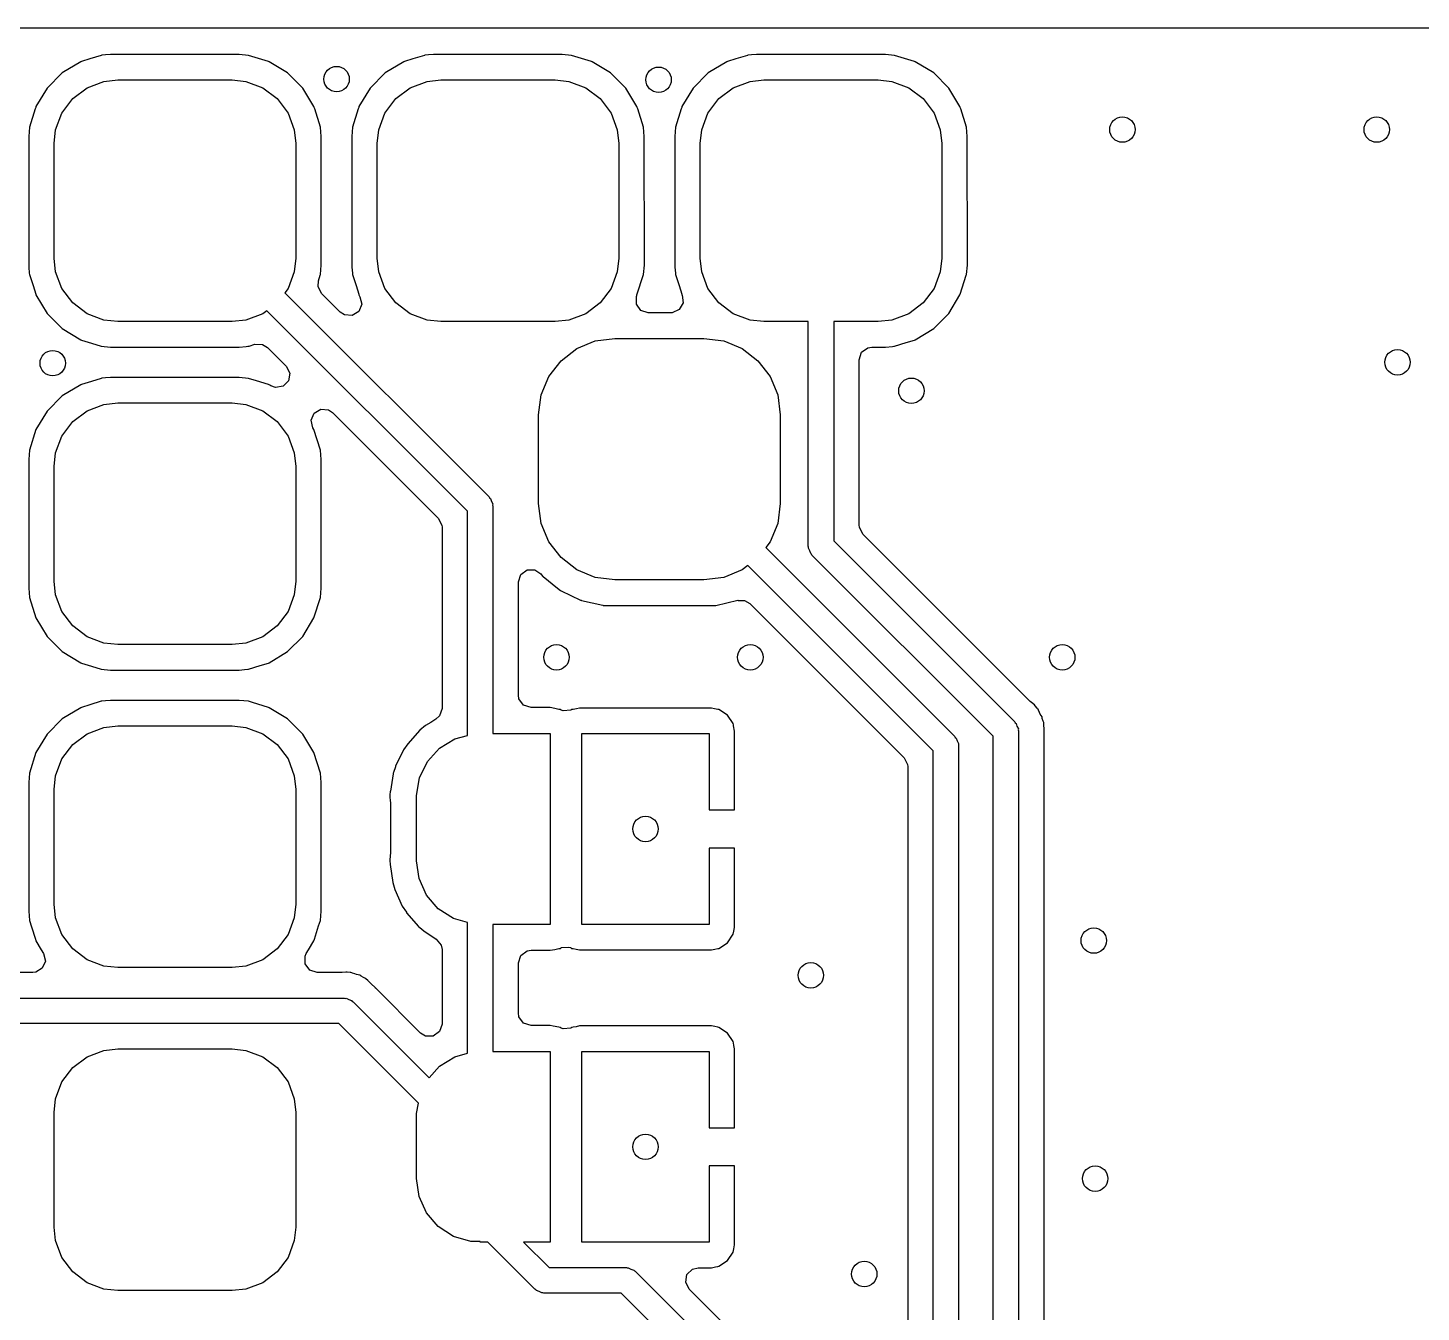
# Model space of a CAD drawing. Extents: x 100.2 to 143.8, y -109.8 to -50.2.
# Drawn here: x 122.39 to 133.35, y -60.3 to -50.2 of the extents above; entities that cross this region are included whole.
import ezdxf

# ---------------------------------------------------------------- set-up
doc = ezdxf.new("R2010")
doc.units = 0
doc.layers.add('BLACK', color=7, linetype='CONTINUOUS')

msp = doc.modelspace()

# ---------------------------------------------------------------- linework, layer by layer
at = {"layer": 'BLACK', "linetype": 'CONTINUOUS'}
for p, q in [((103.033, -50.2), (140.966, -50.2)), ((122.809, -50.4668), (122.664, -50.5546)), ((122.815, -50.4651), (122.809, -50.4668)), ((122.88, -50.4448), (122.815, -50.4651)), ((122.815, -50.4651), (122.815, -50.4651)), ((122.971, -50.4162), (122.88, -50.4448)), ((122.976, -50.4157), (122.971, -50.4162)), ((123.004, -50.4131), (122.976, -50.4157)), ((122.976, -50.4157), (122.976, -50.4157)), ((123.044, -50.4095), (123.004, -50.4131)), ((123.55, -50.4095), (123.044, -50.4095)), ((124.056, -50.4095), (123.55, -50.4095)), ((124.129, -50.4162), (124.056, -50.4095)), ((124.207, -50.4405), (124.129, -50.4162)), ((124.285, -50.4651), (124.207, -50.4405)), ((124.291, -50.4668), (124.285, -50.4651)), ((124.285, -50.4651), (124.285, -50.4651)), ((124.436, -50.5546), (124.291, -50.4668)), ((125.349, -50.4668), (125.204, -50.5546)), ((125.355, -50.4651), (125.349, -50.4668)), ((125.42, -50.4448), (125.355, -50.4651)), ((125.355, -50.4651), (125.355, -50.4651)), ((125.511, -50.4162), (125.42, -50.4448)), ((125.516, -50.4157), (125.511, -50.4162)), ((125.544, -50.4131), (125.516, -50.4157)), ((125.516, -50.4157), (125.516, -50.4157)), ((125.584, -50.4095), (125.544, -50.4131)), ((126.09, -50.4095), (125.584, -50.4095)), ((126.596, -50.4095), (126.09, -50.4095)), ((126.669, -50.4162), (126.596, -50.4095)), ((126.747, -50.4405), (126.669, -50.4162)), ((126.825, -50.4651), (126.747, -50.4405)), ((126.831, -50.4668), (126.825, -50.4651)), ((126.825, -50.4651), (126.825, -50.4651)), ((126.976, -50.5546), (126.831, -50.4668)), ((127.889, -50.4668), (127.744, -50.5546)), ((127.895, -50.4651), (127.889, -50.4668)), ((127.96, -50.4448), (127.895, -50.4651)), ((127.895, -50.4651), (127.895, -50.4651)), ((128.051, -50.4162), (127.96, -50.4448)), ((128.056, -50.4157), (128.051, -50.4162)), ((128.084, -50.4131), (128.056, -50.4157)), ((128.056, -50.4157), (128.056, -50.4157)), ((128.124, -50.4095), (128.084, -50.4131)), ((128.63, -50.4095), (128.124, -50.4095)), ((129.136, -50.4095), (128.63, -50.4095)), ((129.209, -50.4162), (129.136, -50.4095)), ((129.287, -50.4405), (129.209, -50.4162)), ((129.365, -50.4651), (129.287, -50.4405)), ((129.371, -50.4668), (129.365, -50.4651)), ((129.365, -50.4651), (129.365, -50.4651)), ((129.516, -50.5546), (129.371, -50.4668)), ((122.664, -50.5546), (122.545, -50.6745)), ((122.992, -50.6217), (123.1, -50.61)), ((123.1, -50.61), (124, -50.61)), ((124, -50.61), (124.108, -50.6217)), ((124.555, -50.6745), (124.436, -50.5546)), ((125.204, -50.5546), (125.085, -50.6745)), ((125.532, -50.6217), (125.64, -50.61)), ((125.64, -50.61), (126.54, -50.61)), ((126.54, -50.61), (126.648, -50.6217)), ((127.095, -50.6745), (126.976, -50.5546)), ((127.744, -50.5546), (127.625, -50.6745)), ((128.072, -50.6217), (128.18, -50.61)), ((128.18, -50.61), (129.08, -50.61)), ((129.08, -50.61), (129.188, -50.6217)), ((129.635, -50.6745), (129.516, -50.5546)), ((122.545, -50.6745), (122.457, -50.8194)), ((122.746, -50.7564), (122.86, -50.6714)), ((122.86, -50.6714), (122.992, -50.6217)), ((124.108, -50.6217), (124.24, -50.6714)), ((124.24, -50.6714), (124.354, -50.7564)), ((124.643, -50.8194), (124.555, -50.6745)), ((125.085, -50.6745), (124.997, -50.8194)), ((125.286, -50.7564), (125.4, -50.6714)), ((125.4, -50.6714), (125.532, -50.6217)), ((126.648, -50.6217), (126.78, -50.6714)), ((126.78, -50.6714), (126.894, -50.7564)), ((127.183, -50.8194), (127.095, -50.6745)), ((127.625, -50.6745), (127.537, -50.8194)), ((127.826, -50.7564), (127.94, -50.6714)), ((127.94, -50.6714), (128.072, -50.6217)), ((129.188, -50.6217), (129.32, -50.6714)), ((129.32, -50.6714), (129.434, -50.7564)), ((129.723, -50.8194), (129.635, -50.6745)), ((122.455, -50.8251), (122.451, -50.8368)), ((122.457, -50.8194), (122.455, -50.8251)), ((122.455, -50.8251), (122.455, -50.8251)), ((122.661, -50.8697), (122.746, -50.7564)), ((124.354, -50.7564), (124.439, -50.8697)), ((124.645, -50.8251), (124.643, -50.8194)), ((124.649, -50.8368), (124.645, -50.8251)), ((124.645, -50.8251), (124.645, -50.8251)), ((124.995, -50.8251), (124.991, -50.8368)), ((124.997, -50.8194), (124.995, -50.8251)), ((124.995, -50.8251), (124.995, -50.8251)), ((125.201, -50.8697), (125.286, -50.7564)), ((126.894, -50.7564), (126.979, -50.8697)), ((127.185, -50.8251), (127.183, -50.8194)), ((127.189, -50.8368), (127.185, -50.8251)), ((127.185, -50.8251), (127.185, -50.8251)), ((127.535, -50.8251), (127.531, -50.8368)), ((127.537, -50.8194), (127.535, -50.8251)), ((127.535, -50.8251), (127.535, -50.8251)), ((127.741, -50.8697), (127.826, -50.7564)), ((129.434, -50.7564), (129.519, -50.8697)), ((129.725, -50.8251), (129.723, -50.8194)), ((129.729, -50.8368), (129.725, -50.8251)), ((129.725, -50.8251), (129.725, -50.8251)), ((122.451, -50.8368), (122.406, -50.9812)), ((122.612, -51.0024), (122.661, -50.8697)), ((124.439, -50.8697), (124.488, -51.0024)), ((124.694, -50.9812), (124.649, -50.8368)), ((124.991, -50.8368), (124.946, -50.9812)), ((125.152, -51.0024), (125.201, -50.8697)), ((126.979, -50.8697), (127.028, -51.0024)), ((127.234, -50.9812), (127.189, -50.8368)), ((127.531, -50.8368), (127.486, -50.9812)), ((127.692, -51.0024), (127.741, -50.8697)), ((129.519, -50.8697), (129.568, -51.0024)), ((129.774, -50.9812), (129.729, -50.8368)), ((122.406, -50.9812), (122.4, -51.0537)), ((122.6, -51.1097), (122.612, -51.0024)), ((124.488, -51.0024), (124.5, -51.1097)), ((124.7, -51.0537), (124.694, -50.9812)), ((124.946, -50.9812), (124.94, -51.0537)), ((125.14, -51.1097), (125.152, -51.0024)), ((127.028, -51.0024), (127.04, -51.1097)), ((127.24, -51.0537), (127.234, -50.9812)), ((127.486, -50.9812), (127.48, -51.0537)), ((127.68, -51.1097), (127.692, -51.0024)), ((129.568, -51.0024), (129.58, -51.1097)), ((129.78, -51.0537), (129.774, -50.9812)), ((122.4, -51.0537), (122.4, -52.0663)), ((122.6, -52.0103), (122.6, -51.1097)), ((124.5, -51.1097), (124.5, -52.0103)), ((124.701, -52.0663), (124.7, -51.0537)), ((124.94, -51.0537), (124.94, -52.0663)), ((125.14, -52.0103), (125.14, -51.1097)), ((127.04, -51.1097), (127.04, -52.0103)), ((127.241, -52.0663), (127.24, -51.0537)), ((127.48, -51.0537), (127.48, -52.0663)), ((127.68, -52.0103), (127.68, -51.1097)), ((129.58, -51.1097), (129.58, -52.0103)), ((129.781, -52.0663), (129.78, -51.0537)), ((122.612, -52.1176), (122.6, -52.0103)), ((124.5, -52.0103), (124.488, -52.1176)), ((125.152, -52.1176), (125.14, -52.0103)), ((127.04, -52.0103), (127.028, -52.1176)), ((127.692, -52.1176), (127.68, -52.0103)), ((129.58, -52.0103), (129.568, -52.1176)), ((122.4, -52.0663), (122.401, -52.0825)), ((122.401, -52.0825), (122.405, -52.1288)), ((122.405, -52.1288), (122.406, -52.1388)), ((122.406, -52.1388), (122.434, -52.2265)), ((122.661, -52.2503), (122.612, -52.1176)), ((124.488, -52.1176), (124.439, -52.2503)), ((124.678, -52.1882), (124.692, -52.1439)), ((124.692, -52.1438), (124.694, -52.1388)), ((124.692, -52.1439), (124.692, -52.1438)), ((124.694, -52.1388), (124.701, -52.0663)), ((124.94, -52.0663), (124.941, -52.0825)), ((124.941, -52.0825), (124.945, -52.1288)), ((124.945, -52.1288), (124.946, -52.1388)), ((124.946, -52.1388), (124.974, -52.2265)), ((125.201, -52.2503), (125.152, -52.1176)), ((127.028, -52.1176), (126.979, -52.2503)), ((127.183, -52.3006), (127.234, -52.1388)), ((127.234, -52.1388), (127.241, -52.0663)), ((127.48, -52.0663), (127.481, -52.0825)), ((127.481, -52.0825), (127.485, -52.1288)), ((127.485, -52.1288), (127.486, -52.1388)), ((127.486, -52.1388), (127.514, -52.2265)), ((127.741, -52.2503), (127.692, -52.1176)), ((129.568, -52.1176), (129.519, -52.2503)), ((129.725, -52.2949), (129.772, -52.1438)), ((129.772, -52.1438), (129.774, -52.1388)), ((129.774, -52.1388), (129.781, -52.0663)), ((122.434, -52.2265), (122.455, -52.2949)), ((122.746, -52.3636), (122.661, -52.2503)), ((124.439, -52.2503), (124.414, -52.2828)), ((124.675, -52.2333), (124.678, -52.1882)), ((124.703, -52.2878), (124.675, -52.2333)), ((124.974, -52.2265), (124.995, -52.2949)), ((125.286, -52.3636), (125.201, -52.2503)), ((126.979, -52.2503), (126.894, -52.3636)), ((127.514, -52.2265), (127.535, -52.2949)), ((127.826, -52.3636), (127.741, -52.2503)), ((129.519, -52.2503), (129.434, -52.3636)), ((122.455, -52.2949), (122.455, -52.2949)), ((122.455, -52.2949), (122.457, -52.3006)), ((122.457, -52.3006), (122.545, -52.4455)), ((122.86, -52.4486), (122.746, -52.3636)), ((124.414, -52.2828), (126.021, -53.8893)), ((124.85, -52.4354), (124.703, -52.2878)), ((124.995, -52.2949), (124.995, -52.2949)), ((124.995, -52.2949), (124.997, -52.3006)), ((124.997, -52.3006), (125.005, -52.3141)), ((125.005, -52.3141), (125.019, -52.3737)), ((125.4, -52.4486), (125.286, -52.3636)), ((126.894, -52.3636), (126.78, -52.4486)), ((127.178, -52.3119), (127.181, -52.3045)), ((127.178, -52.3731), (127.178, -52.3119)), ((127.181, -52.3045), (127.183, -52.3006)), ((127.545, -52.3626), (127.515, -52.4157)), ((127.535, -52.2949), (127.535, -52.2949)), ((127.535, -52.2949), (127.537, -52.3006)), ((127.537, -52.3006), (127.538, -52.303)), ((127.538, -52.303), (127.545, -52.3626)), ((127.94, -52.4486), (127.826, -52.3636)), ((129.434, -52.3636), (129.32, -52.4486)), ((129.635, -52.4455), (129.723, -52.3006)), ((129.723, -52.3006), (129.725, -52.2949)), ((129.725, -52.2949), (129.725, -52.2949)), ((122.545, -52.4455), (122.664, -52.5654)), ((122.992, -52.4983), (122.86, -52.4486)), ((124.24, -52.4486), (124.108, -52.4983)), ((124.273, -52.4242), (124.24, -52.4486)), ((125.85, -54.0014), (124.273, -52.4242)), ((124.882, -52.4567), (124.85, -52.4354)), ((124.943, -52.4618), (124.882, -52.4567)), ((124.995, -52.4301), (124.943, -52.4618)), ((125.019, -52.3737), (124.995, -52.4301)), ((125.532, -52.4983), (125.4, -52.4486)), ((126.78, -52.4486), (126.648, -52.4983)), ((127.214, -52.4226), (127.178, -52.3731)), ((127.272, -52.4415), (127.214, -52.4226)), ((127.36, -52.4415), (127.272, -52.4415)), ((127.448, -52.4415), (127.36, -52.4415)), ((127.459, -52.4409), (127.448, -52.4415)), ((127.515, -52.4157), (127.459, -52.4409)), ((128.072, -52.4983), (127.94, -52.4486)), ((129.32, -52.4486), (129.188, -52.4983)), ((129.516, -52.5654), (129.635, -52.4455)), ((122.664, -52.5654), (122.809, -52.6532)), ((123.1, -52.51), (122.992, -52.4983)), ((124, -52.51), (123.1, -52.51)), ((124.108, -52.4983), (124, -52.51)), ((125.64, -52.51), (125.532, -52.4983)), ((126.54, -52.51), (125.64, -52.51)), ((126.648, -52.4983), (126.54, -52.51)), ((128.18, -52.51), (128.072, -52.4983)), ((128.53, -52.51), (128.18, -52.51)), ((128.53, -54.276), (128.53, -52.51)), ((129.08, -52.51), (128.73, -52.51)), ((128.73, -52.51), (128.73, -54.2346)), ((129.188, -52.4983), (129.08, -52.51)), ((129.371, -52.6532), (129.516, -52.5654)), ((122.809, -52.6532), (122.815, -52.6549)), ((122.815, -52.6549), (122.815, -52.6549)), ((122.815, -52.6549), (122.893, -52.6795)), ((122.893, -52.6795), (122.971, -52.7038)), ((124.134, -52.7023), (124.178, -52.6884)), ((124.178, -52.6884), (124.239, -52.689)), ((124.239, -52.689), (124.278, -52.7128)), ((126.71, -52.7224), (126.855, -52.6625)), ((126.855, -52.6625), (127.01, -52.642)), ((127.01, -52.642), (127.71, -52.642)), ((127.71, -52.642), (127.865, -52.6625)), ((127.865, -52.6625), (128.01, -52.7224)), ((129.209, -52.7038), (129.3, -52.6752)), ((129.3, -52.6752), (129.365, -52.6549)), ((129.365, -52.6549), (129.371, -52.6532)), ((129.365, -52.6549), (129.365, -52.6549)), ((122.971, -52.7038), (123.044, -52.7105)), ((123.044, -52.7105), (123.55, -52.7105)), ((123.55, -52.7105), (124.056, -52.7105)), ((124.056, -52.7105), (124.111, -52.7055)), ((124.111, -52.7055), (124.124, -52.7043)), ((124.124, -52.7043), (124.129, -52.7038)), ((124.124, -52.7043), (124.124, -52.7043)), ((124.129, -52.7038), (124.134, -52.7023)), ((124.134, -52.7023), (124.134, -52.7023)), ((124.278, -52.7128), (124.425, -52.8604)), ((126.586, -52.8179), (126.71, -52.7224)), ((128.01, -52.7224), (128.134, -52.8179)), ((128.931, -52.8095), (128.949, -52.7513)), ((128.949, -52.7513), (128.999, -52.7153)), ((128.999, -52.7153), (129.03, -52.7105)), ((129.03, -52.7105), (129.136, -52.7105)), ((129.136, -52.7105), (129.191, -52.7055)), ((129.191, -52.7055), (129.204, -52.7043)), ((129.204, -52.7043), (129.209, -52.7038)), ((129.204, -52.7043), (129.204, -52.7043)), ((124.425, -52.8604), (124.453, -52.9149)), ((124.453, -52.9149), (124.444, -52.9753)), ((126.49, -52.9422), (126.586, -52.8179)), ((128.134, -52.8179), (128.23, -52.9422)), ((128.931, -54.1105), (128.931, -52.8095)), ((122.809, -53.0068), (122.664, -53.0946)), ((122.815, -53.0051), (122.809, -53.0068)), ((122.895, -52.9801), (122.815, -53.0051)), ((122.815, -53.0051), (122.815, -53.0051)), ((122.971, -52.9562), (122.895, -52.9801)), ((122.976, -52.9557), (122.971, -52.9562)), ((123.004, -52.9531), (122.976, -52.9557)), ((122.976, -52.9557), (122.976, -52.9557)), ((123.044, -52.9495), (123.004, -52.9531)), ((123.55, -52.9495), (123.044, -52.9495)), ((124.056, -52.9495), (123.55, -52.9495)), ((124.129, -52.9562), (124.056, -52.9495)), ((124.19, -52.9753), (124.129, -52.9562)), ((124.285, -53.0051), (124.19, -52.9753)), ((124.291, -53.0068), (124.285, -53.0051)), ((124.285, -53.0051), (124.285, -53.0051)), ((124.297, -53.0108), (124.291, -53.0068)), ((124.304, -53.0151), (124.297, -53.0108)), ((124.34, -53.0282), (124.304, -53.0151)), ((124.4, -53.0186), (124.34, -53.0282)), ((124.444, -52.9753), (124.4, -53.0186)), ((126.43, -53.087), (126.49, -52.9422)), ((128.23, -52.9422), (128.29, -53.087)), ((122.664, -53.0946), (122.545, -53.2145)), ((126.41, -53.2424), (126.43, -53.087)), ((128.29, -53.087), (128.31, -53.2424)), ((122.545, -53.2145), (122.457, -53.3594)), ((122.746, -53.2964), (122.86, -53.2114)), ((122.86, -53.2114), (122.992, -53.1617)), ((122.992, -53.1617), (123.1, -53.15)), ((123.1, -53.15), (124, -53.15)), ((124, -53.15), (124.108, -53.1617)), ((124.108, -53.1617), (124.24, -53.2114)), ((124.24, -53.2114), (124.354, -53.2964)), ((124.621, -53.2863), (124.645, -53.2299)), ((124.645, -53.2299), (124.697, -53.1982)), ((124.697, -53.1982), (124.758, -53.2033)), ((124.758, -53.2033), (124.79, -53.2246)), ((124.79, -53.2246), (125.621, -54.0555)), ((126.41, -53.9416), (126.41, -53.2424)), ((128.31, -53.2424), (128.31, -53.9416)), ((122.661, -53.4097), (122.746, -53.2964)), ((124.354, -53.2964), (124.439, -53.4097)), ((124.635, -53.3459), (124.621, -53.2863)), ((124.643, -53.3594), (124.635, -53.3459)), ((122.457, -53.3594), (122.406, -53.5212)), ((122.612, -53.5424), (122.661, -53.4097)), ((124.439, -53.4097), (124.488, -53.5424)), ((124.694, -53.5212), (124.643, -53.3594)), ((122.406, -53.5212), (122.4, -53.5937)), ((122.6, -53.6497), (122.612, -53.5424)), ((124.488, -53.5424), (124.5, -53.6497)), ((124.7, -53.5937), (124.694, -53.5212)), ((122.4, -53.5937), (122.4, -54.6063)), ((122.6, -54.5503), (122.6, -53.6497)), ((124.5, -53.6497), (124.5, -54.5503)), ((124.701, -54.6063), (124.7, -53.5937)), ((126.021, -53.8893), (126.024, -53.8965)), ((126.024, -53.8965), (126.031, -53.9012)), ((125.85, -55.7642), (125.85, -54.0014)), ((126.031, -53.9012), (126.038, -53.9235)), ((126.038, -53.9235), (126.049, -53.9444)), ((126.049, -53.9444), (126.048, -53.9523)), ((126.048, -53.9523), (126.05, -53.96)), ((126.05, -53.96), (126.05, -55.75)), ((126.43, -54.097), (126.41, -53.9416)), ((128.31, -53.9416), (128.29, -54.097)), ((125.621, -54.0555), (125.648, -54.11)), ((125.648, -54.11), (125.65, -54.1255)), ((126.49, -54.2418), (126.43, -54.097)), ((128.29, -54.097), (128.23, -54.2418)), ((128.932, -54.126), (128.931, -54.1105)), ((125.65, -54.1255), (125.65, -55.5525)), ((128.959, -54.1805), (128.932, -54.126)), ((130.276, -55.4972), (128.959, -54.1805)), ((126.586, -54.3661), (126.49, -54.2418)), ((128.23, -54.2418), (128.196, -54.2861)), ((128.196, -54.2861), (129.683, -55.7734)), ((128.532, -54.2837), (128.53, -54.276)), ((128.531, -54.2916), (128.532, -54.2837)), ((128.542, -54.3125), (128.531, -54.2916)), ((128.549, -54.3348), (128.542, -54.3125)), ((128.556, -54.3395), (128.549, -54.3348)), ((128.73, -54.2346), (130.154, -55.6583)), ((126.71, -54.4616), (126.586, -54.3661)), ((128.054, -54.4275), (128.01, -54.4616)), ((129.512, -55.8855), (128.054, -54.4275)), ((128.559, -54.3467), (128.556, -54.3395)), ((129.983, -55.7704), (128.559, -54.3467)), ((122.612, -54.6576), (122.6, -54.5503)), ((124.5, -54.5503), (124.488, -54.6576)), ((126.251, -54.5562), (126.269, -54.498)), ((126.251, -55.4466), (126.251, -54.5562)), ((126.269, -54.498), (126.319, -54.462)), ((126.319, -54.462), (126.38, -54.462)), ((126.38, -54.462), (126.427, -54.4944)), ((126.427, -54.4944), (126.44, -54.5115)), ((126.44, -54.5115), (126.445, -54.515)), ((126.445, -54.515), (126.559, -54.6062)), ((126.855, -54.5215), (126.71, -54.4616)), ((127.01, -54.542), (126.855, -54.5215)), ((127.71, -54.542), (127.01, -54.542)), ((127.865, -54.5215), (127.71, -54.542)), ((128.01, -54.4616), (127.865, -54.5215)), ((122.4, -54.6063), (122.406, -54.6788)), ((122.661, -54.7903), (122.612, -54.6576)), ((124.488, -54.6576), (124.439, -54.7903)), ((124.694, -54.6788), (124.701, -54.6063)), ((126.559, -54.6062), (126.581, -54.6236)), ((126.581, -54.6236), (126.586, -54.626)), ((126.586, -54.626), (126.586, -54.626)), ((126.586, -54.626), (126.738, -54.6994)), ((122.406, -54.6788), (122.457, -54.8406)), ((124.643, -54.8406), (124.694, -54.6788)), ((126.738, -54.6994), (126.738, -54.6994)), ((126.738, -54.6994), (126.743, -54.7018)), ((126.743, -54.7018), (126.748, -54.7031)), ((126.748, -54.7031), (126.748, -54.7031)), ((126.748, -54.7031), (126.914, -54.7413)), ((126.914, -54.7413), (126.914, -54.7413)), ((126.914, -54.7413), (126.918, -54.7422)), ((126.918, -54.7422), (126.922, -54.7425)), ((126.922, -54.7425), (126.924, -54.7425)), ((126.924, -54.7425), (127.361, -54.7425)), ((127.361, -54.7425), (127.798, -54.7425)), ((127.798, -54.7425), (127.802, -54.7422)), ((127.802, -54.7422), (127.977, -54.7018)), ((127.977, -54.7018), (127.978, -54.7042)), ((127.978, -54.7042), (128.029, -54.703)), ((128.029, -54.703), (128.071, -54.7278)), ((128.071, -54.7278), (129.283, -55.9395)), ((122.457, -54.8406), (122.545, -54.9855)), ((122.746, -54.9036), (122.661, -54.7903)), ((124.439, -54.7903), (124.354, -54.9036)), ((124.555, -54.9855), (124.643, -54.8406)), ((122.545, -54.9855), (122.664, -55.1054)), ((122.86, -54.9886), (122.746, -54.9036)), ((122.992, -55.0383), (122.86, -54.9886)), ((124.24, -54.9886), (124.108, -55.0383)), ((124.354, -54.9036), (124.24, -54.9886)), ((124.436, -55.1054), (124.555, -54.9855)), ((122.664, -55.1054), (122.809, -55.1932)), ((123.1, -55.05), (122.992, -55.0383)), ((124, -55.05), (123.1, -55.05)), ((124.108, -55.0383), (124, -55.05)), ((124.291, -55.1932), (124.436, -55.1054)), ((122.809, -55.1932), (122.815, -55.1949)), ((122.815, -55.1949), (122.815, -55.1949)), ((122.815, -55.1949), (122.893, -55.2195)), ((124.129, -55.2438), (124.22, -55.2152)), ((124.22, -55.2152), (124.285, -55.1949)), ((124.285, -55.1949), (124.291, -55.1932)), ((124.285, -55.1949), (124.285, -55.1949)), ((122.893, -55.2195), (122.971, -55.2438)), ((122.971, -55.2438), (123.044, -55.2505)), ((123.044, -55.2505), (123.55, -55.2505)), ((123.55, -55.2505), (124.056, -55.2505)), ((124.056, -55.2505), (124.096, -55.2469)), ((124.096, -55.2469), (124.124, -55.2443)), ((124.124, -55.2443), (124.129, -55.2438)), ((124.124, -55.2443), (124.124, -55.2443)), ((122.88, -55.5248), (122.815, -55.5451)), ((122.971, -55.4962), (122.88, -55.5248)), ((122.976, -55.4957), (122.971, -55.4962)), ((123.004, -55.4931), (122.976, -55.4957)), ((122.976, -55.4957), (122.976, -55.4957)), ((123.044, -55.4895), (123.004, -55.4931)), ((123.55, -55.4895), (123.044, -55.4895)), ((124.056, -55.4895), (123.55, -55.4895)), ((124.129, -55.4962), (124.056, -55.4895)), ((124.16, -55.506), (124.129, -55.4962)), ((124.285, -55.5451), (124.16, -55.506)), ((126.255, -55.4772), (126.251, -55.4466)), ((126.291, -55.5267), (126.255, -55.4772)), ((126.35, -55.5456), (126.291, -55.5267)), ((130.286, -55.506), (130.276, -55.4972)), ((130.309, -55.5237), (130.286, -55.506)), ((130.314, -55.5314), (130.309, -55.5237)), ((130.314, -55.5316), (130.314, -55.5314)), ((130.329, -55.5497), (130.314, -55.5316)), ((122.664, -55.6346), (122.545, -55.7545)), ((122.809, -55.5468), (122.664, -55.6346)), ((122.815, -55.5451), (122.809, -55.5468)), ((122.815, -55.5451), (122.815, -55.5451)), ((124.291, -55.5468), (124.285, -55.5451)), ((124.285, -55.5451), (124.285, -55.5451)), ((124.436, -55.6346), (124.291, -55.5468)), ((124.555, -55.7545), (124.436, -55.6346)), ((125.602, -55.6368), (125.562, -55.6618)), ((125.631, -55.6107), (125.602, -55.6368)), ((125.65, -55.5525), (125.631, -55.6107)), ((126.5, -55.5456), (126.35, -55.5456)), ((126.536, -55.5527), (126.5, -55.5456)), ((126.569, -55.5592), (126.536, -55.5527)), ((126.578, -55.5611), (126.569, -55.5592)), ((126.569, -55.5592), (126.569, -55.5592)), ((126.586, -55.5665), (126.578, -55.5611)), ((126.587, -55.5669), (126.586, -55.5665)), ((126.602, -55.5717), (126.587, -55.5669)), ((126.663, -55.5669), (126.602, -55.5717)), ((126.664, -55.5665), (126.663, -55.5669)), ((126.672, -55.5611), (126.664, -55.5665)), ((126.681, -55.5592), (126.672, -55.5611)), ((126.707, -55.5541), (126.681, -55.5592)), ((126.681, -55.5592), (126.681, -55.5592)), ((126.73, -55.5495), (126.707, -55.5541)), ((127.77, -55.5495), (126.73, -55.5495)), ((127.793, -55.5541), (127.77, -55.5495)), ((127.819, -55.5592), (127.793, -55.5541)), ((127.828, -55.5611), (127.819, -55.5592)), ((127.819, -55.5592), (127.819, -55.5592)), ((127.895, -55.6054), (127.828, -55.5611)), ((127.939, -55.6718), (127.895, -55.6054)), ((130.333, -55.5541), (130.329, -55.5497)), ((130.337, -55.5589), (130.333, -55.5541)), ((130.34, -55.5654), (130.337, -55.5589)), ((130.348, -55.5834), (130.34, -55.5654)), ((130.34, -55.5654), (130.34, -55.5654)), ((130.354, -55.5963), (130.348, -55.5834)), ((130.368, -55.6189), (130.354, -55.5963)), ((130.37, -55.6279), (130.368, -55.6189)), ((130.37, -55.6303), (130.37, -55.6279)), ((130.37, -55.6279), (130.37, -55.6279)), ((130.377, -55.6512), (130.37, -55.6303)), ((130.381, -55.6618), (130.377, -55.6512)), ((122.545, -55.7545), (122.457, -55.8994)), ((122.746, -55.8364), (122.86, -55.7514)), ((122.86, -55.7514), (122.992, -55.7017)), ((122.992, -55.7017), (123.1, -55.69)), ((123.1, -55.69), (124, -55.69)), ((124, -55.69), (124.108, -55.7017)), ((124.108, -55.7017), (124.24, -55.7514)), ((124.24, -55.7514), (124.354, -55.8364)), ((124.643, -55.8994), (124.555, -55.7545)), ((125.476, -55.7242), (125.38, -55.8303)), ((125.52, -55.6871), (125.476, -55.7242)), ((125.562, -55.6618), (125.52, -55.6871)), ((126.05, -55.75), (126.5, -55.75)), ((126.5, -55.75), (126.5, -57.25)), ((126.75, -57.25), (126.75, -55.75)), ((126.75, -55.75), (127.75, -55.75)), ((127.75, -55.75), (127.75, -56.35)), ((127.941, -55.6813), (127.939, -55.6718)), ((127.942, -55.6896), (127.941, -55.6813)), ((127.941, -55.6813), (127.941, -55.6813)), ((127.951, -55.7303), (127.942, -55.6896)), ((127.951, -56.35), (127.951, -55.7303)), ((130.154, -55.6583), (130.157, -55.6655)), ((130.157, -55.6655), (130.164, -55.6702)), ((130.164, -55.6702), (130.171, -55.6925)), ((130.171, -55.6925), (130.182, -55.7134)), ((130.182, -55.7134), (130.181, -55.7213)), ((130.181, -55.7213), (130.183, -55.729)), ((130.183, -55.729), (130.183, -66.521)), ((130.382, -55.6896), (130.381, -55.6618)), ((130.382, -55.6914), (130.382, -55.6896)), ((130.383, -55.6966), (130.382, -55.6914)), ((130.384, -55.7011), (130.383, -55.6966)), ((130.384, -55.7205), (130.384, -55.7011)), ((130.384, -55.7242), (130.384, -55.7205)), ((130.385, -55.7737), (130.384, -55.7242)), ((122.661, -55.9497), (122.746, -55.8364)), ((124.354, -55.8364), (124.439, -55.9497)), ((125.38, -55.8303), (125.347, -55.8784)), ((125.535, -55.9704), (125.631, -55.8653)), ((125.631, -55.8653), (125.751, -55.7911)), ((125.751, -55.7911), (125.85, -55.7642)), ((129.683, -55.7734), (129.686, -55.7806)), ((129.686, -55.7806), (129.693, -55.7853)), ((129.693, -55.7853), (129.7, -55.8076)), ((129.7, -55.8076), (129.711, -55.8284)), ((129.711, -55.8284), (129.71, -55.8364)), ((129.71, -55.8364), (129.712, -55.8441)), ((129.712, -55.8441), (129.712, -66.4179)), ((129.983, -66.4796), (129.983, -55.7704)), ((130.384, -55.7784), (130.385, -55.7737)), ((130.384, -55.7825), (130.384, -55.7784)), ((130.384, -66.4937), (130.384, -55.7825)), ((122.457, -55.8994), (122.406, -56.0612)), ((122.612, -56.0824), (122.661, -55.9497)), ((124.439, -55.9497), (124.488, -56.0824)), ((124.694, -56.0612), (124.643, -55.8994)), ((125.347, -55.8784), (125.285, -56.0073)), ((125.474, -56.098), (125.535, -55.9704)), ((129.283, -55.9395), (129.31, -55.9941)), ((129.512, -66.3765), (129.512, -55.8855)), ((122.406, -56.0612), (122.4, -56.1337)), ((122.6, -56.1897), (122.612, -56.0824)), ((124.488, -56.0824), (124.5, -56.1897)), ((124.7, -56.1337), (124.694, -56.0612)), ((125.267, -56.066), (125.244, -56.2017)), ((125.269, -56.0561), (125.267, -56.0625)), ((125.267, -56.0625), (125.267, -56.066)), ((125.267, -56.066), (125.267, -56.066)), ((125.284, -56.0106), (125.269, -56.0561)), ((125.285, -56.0073), (125.284, -56.0106)), ((125.284, -56.0106), (125.284, -56.0106)), ((129.31, -55.9941), (129.312, -56.0096)), ((129.312, -56.0096), (129.312, -64.3653)), ((122.4, -56.1337), (122.4, -57.1463)), ((122.6, -57.0903), (122.6, -56.1897)), ((124.5, -56.1897), (124.5, -57.0903)), ((124.701, -57.1463), (124.7, -56.1337)), ((125.244, -56.2017), (125.243, -56.2037)), ((125.45, -56.2378), (125.474, -56.098)), ((125.241, -56.2371), (125.24, -56.2453)), ((125.24, -56.2453), (125.24, -56.2475)), ((125.24, -56.2475), (125.242, -56.279)), ((125.243, -56.2056), (125.241, -56.2308)), ((125.241, -56.2308), (125.241, -56.2352)), ((125.241, -56.2352), (125.241, -56.2371)), ((125.242, -56.279), (125.244, -56.2921)), ((125.243, -56.2037), (125.243, -56.2056)), ((125.244, -56.2921), (125.245, -56.2935)), ((125.245, -56.2935), (125.246, -56.3075)), ((125.246, -56.3075), (125.246, -56.6826)), ((125.45, -56.25), (125.45, -56.2378)), ((125.45, -56.75), (125.45, -56.25)), ((127.75, -56.35), (127.951, -56.35)), ((125.241, -56.7352), (125.24, -56.7475)), ((125.24, -56.7475), (125.242, -56.779)), ((125.242, -56.7219), (125.241, -56.7352)), ((125.243, -56.7056), (125.242, -56.7219)), ((125.244, -56.6991), (125.243, -56.7037)), ((125.243, -56.7037), (125.243, -56.7056)), ((125.246, -56.6826), (125.244, -56.6991)), ((127.951, -56.65), (127.75, -56.65)), ((127.75, -56.65), (127.75, -57.25)), ((127.951, -57.2697), (127.951, -56.65)), ((125.242, -56.779), (125.263, -56.9208)), ((125.47, -56.8903), (125.45, -56.75)), ((125.263, -56.9208), (125.279, -56.9764)), ((125.529, -57.0194), (125.47, -56.8903)), ((125.279, -56.9764), (125.338, -57.1068)), ((125.621, -57.1268), (125.529, -57.0194)), ((122.4, -57.1463), (122.406, -57.2188)), ((122.612, -57.1976), (122.6, -57.0903)), ((124.5, -57.0903), (124.488, -57.1976)), ((124.694, -57.2188), (124.701, -57.1463)), ((125.338, -57.1068), (125.37, -57.1556)), ((125.37, -57.1556), (125.372, -57.1583)), ((125.372, -57.1583), (125.372, -57.1583)), ((125.372, -57.1583), (125.428, -57.2238)), ((125.74, -57.2039), (125.621, -57.1268)), ((122.406, -57.2188), (122.422, -57.2697)), ((122.422, -57.2697), (122.453, -57.3674)), ((122.661, -57.3303), (122.612, -57.1976)), ((124.488, -57.1976), (124.439, -57.3303)), ((124.647, -57.3674), (124.68, -57.2614)), ((124.68, -57.2614), (124.694, -57.2188)), ((125.428, -57.2238), (125.463, -57.2641)), ((125.463, -57.2641), (125.466, -57.2664)), ((125.466, -57.2664), (125.466, -57.2664)), ((125.466, -57.2664), (125.475, -57.2741)), ((125.475, -57.2741), (125.507, -57.3022)), ((125.85, -57.2367), (125.74, -57.2039)), ((125.85, -58.2642), (125.85, -57.2367)), ((126.5, -57.25), (126.05, -57.25)), ((126.05, -57.25), (126.05, -58.25)), ((127.75, -57.25), (126.75, -57.25)), ((127.944, -57.3041), (127.95, -57.2745)), ((127.95, -57.2745), (127.951, -57.2697)), ((122.453, -57.3674), (122.457, -57.3806)), ((122.457, -57.3806), (122.499, -57.4496)), ((122.746, -57.4436), (122.661, -57.3303)), ((124.439, -57.3303), (124.354, -57.4436)), ((124.601, -57.4496), (124.643, -57.3806)), ((124.643, -57.3806), (124.647, -57.3674)), ((125.507, -57.3022), (125.604, -57.3655)), ((125.604, -57.3655), (125.643, -57.413)), ((127.828, -57.4389), (127.895, -57.3946)), ((127.895, -57.3946), (127.939, -57.3282)), ((127.939, -57.3282), (127.944, -57.3041)), ((122.499, -57.4496), (122.517, -57.4797)), ((122.517, -57.4797), (122.531, -57.5393)), ((122.86, -57.5286), (122.746, -57.4436)), ((124.354, -57.4436), (124.24, -57.5286)), ((124.574, -57.5004), (124.583, -57.4797)), ((124.574, -57.5616), (124.574, -57.5004)), ((124.583, -57.4797), (124.601, -57.4496)), ((125.643, -57.413), (125.65, -57.4485)), ((125.65, -57.4485), (125.65, -58.0355)), ((126.251, -57.5534), (126.269, -57.4952)), ((126.269, -57.4952), (126.319, -57.4593)), ((126.319, -57.4593), (126.35, -57.4544)), ((126.35, -57.4544), (126.5, -57.4544)), ((126.5, -57.4544), (126.536, -57.4473)), ((126.536, -57.4473), (126.569, -57.4408)), ((126.569, -57.4408), (126.578, -57.4389)), ((126.569, -57.4408), (126.569, -57.4408)), ((126.578, -57.4389), (126.586, -57.4335)), ((126.586, -57.4335), (126.587, -57.4331)), ((126.587, -57.4331), (126.648, -57.4283)), ((126.648, -57.4283), (126.663, -57.4331)), ((126.663, -57.4331), (126.664, -57.4335)), ((126.664, -57.4335), (126.672, -57.4389)), ((126.672, -57.4389), (126.681, -57.4408)), ((126.681, -57.4408), (126.681, -57.4408)), ((126.681, -57.4408), (126.704, -57.4452)), ((126.704, -57.4452), (126.73, -57.4505)), ((126.73, -57.4505), (127.77, -57.4505)), ((127.77, -57.4505), (127.796, -57.4453)), ((127.796, -57.4453), (127.819, -57.4408)), ((127.819, -57.4408), (127.828, -57.4389)), ((127.819, -57.4408), (127.819, -57.4408)), ((122.507, -57.5957), (122.455, -57.6274)), ((122.531, -57.5393), (122.507, -57.5957)), ((122.992, -57.5783), (122.86, -57.5286)), ((123.1, -57.59), (122.992, -57.5783)), ((124, -57.59), (123.1, -57.59)), ((124.108, -57.5783), (124, -57.59)), ((124.24, -57.5286), (124.108, -57.5783)), ((124.61, -57.6111), (124.574, -57.5616)), ((124.668, -57.63), (124.61, -57.6111)), ((124.895, -57.6251), (124.866, -57.6291)), ((124.904, -57.6273), (124.895, -57.6251)), ((126.251, -57.9466), (126.251, -57.5534)), ((122.432, -57.63), (121.568, -57.63)), ((122.455, -57.6274), (122.432, -57.63)), ((124.853, -57.63), (124.668, -57.63)), ((124.866, -57.6291), (124.853, -57.63)), ((124.905, -57.6273), (124.904, -57.6273)), ((124.904, -57.6273), (124.904, -57.6273)), ((124.927, -57.63), (124.905, -57.6273)), ((124.934, -57.63), (124.927, -57.63)), ((124.94, -57.6306), (124.934, -57.63)), ((124.946, -57.6332), (124.94, -57.6306)), ((124.965, -57.6405), (124.946, -57.6332)), ((124.946, -57.6332), (124.946, -57.6332)), ((124.978, -57.6448), (124.965, -57.6405)), ((125.004, -57.651), (124.978, -57.6448)), ((125.012, -57.6562), (125.004, -57.651)), ((125.014, -57.6575), (125.012, -57.6562)), ((125.012, -57.6562), (125.012, -57.6562)), ((125.033, -57.6678), (125.014, -57.6575)), ((125.044, -57.6721), (125.033, -57.6678)), ((125.051, -57.6783), (125.044, -57.6721)), ((125.066, -57.6923), (125.051, -57.6783)), ((125.069, -57.6957), (125.066, -57.6923)), ((125.073, -57.6982), (125.069, -57.6957)), ((125.087, -57.712), (125.073, -57.6982)), ((125.09, -57.7146), (125.087, -57.712)), ((125.126, -57.7482), (125.09, -57.7146)), ((119.703, -57.8305), (124.88, -57.8305)), ((124.88, -57.8305), (124.888, -57.833)), ((124.888, -57.833), (124.896, -57.8317)), ((124.896, -57.8317), (124.917, -57.8423)), ((124.917, -57.8423), (124.939, -57.8496)), ((125.128, -57.7527), (125.126, -57.7482)), ((125.131, -57.7558), (125.128, -57.7527)), ((125.48, -58.1055), (125.131, -57.7558)), ((124.939, -57.8496), (124.944, -57.8561)), ((124.944, -57.8561), (124.951, -57.8598)), ((124.951, -57.8598), (125.548, -58.4566)), ((126.255, -57.9772), (126.251, -57.9466)), ((124.839, -58.0305), (119.661, -58.0305)), ((125.464, -58.6554), (124.839, -58.0305)), ((125.65, -58.0355), (125.631, -58.0937)), ((126.291, -58.0267), (126.255, -57.9772)), ((126.35, -58.0456), (126.291, -58.0267)), ((126.5, -58.0456), (126.35, -58.0456)), ((126.525, -58.0504), (126.5, -58.0456)), ((126.569, -58.0592), (126.525, -58.0504)), ((126.578, -58.0611), (126.569, -58.0592)), ((126.569, -58.0592), (126.569, -58.0592)), ((126.586, -58.0665), (126.578, -58.0611)), ((126.672, -58.0611), (126.664, -58.0665)), ((126.681, -58.0592), (126.672, -58.0611)), ((126.704, -58.0548), (126.681, -58.0592)), ((126.681, -58.0592), (126.681, -58.0592)), ((126.73, -58.0495), (126.704, -58.0548)), ((127.77, -58.0495), (126.73, -58.0495)), ((127.796, -58.0547), (127.77, -58.0495)), ((127.819, -58.0592), (127.796, -58.0547)), ((127.828, -58.0611), (127.819, -58.0592)), ((127.819, -58.0592), (127.819, -58.0592)), ((127.895, -58.1054), (127.828, -58.0611)), ((125.52, -58.1297), (125.48, -58.1055)), ((125.581, -58.1297), (125.52, -58.1297)), ((125.631, -58.0937), (125.581, -58.1297)), ((126.587, -58.0669), (126.586, -58.0665)), ((126.602, -58.0717), (126.587, -58.0669)), ((126.663, -58.0669), (126.602, -58.0717)), ((126.664, -58.0665), (126.663, -58.0669)), ((127.939, -58.1718), (127.895, -58.1054)), ((127.941, -58.1813), (127.939, -58.1718)), ((122.86, -58.2914), (122.992, -58.2417)), ((122.992, -58.2417), (123.1, -58.23)), ((123.1, -58.23), (124, -58.23)), ((124, -58.23), (124.108, -58.2417)), ((124.108, -58.2417), (124.24, -58.2914)), ((125.751, -58.2911), (125.85, -58.2642)), ((126.05, -58.25), (126.5, -58.25)), ((126.5, -58.25), (126.5, -59.75)), ((126.75, -59.75), (126.75, -58.25)), ((126.75, -58.25), (127.75, -58.25)), ((127.75, -58.25), (127.75, -58.85)), ((127.945, -58.2024), (127.941, -58.1813)), ((127.941, -58.1813), (127.941, -58.1813)), ((127.951, -58.2303), (127.945, -58.2024)), ((127.951, -58.85), (127.951, -58.2303)), ((122.661, -58.4897), (122.746, -58.3764)), ((122.746, -58.3764), (122.86, -58.2914)), ((124.24, -58.2914), (124.354, -58.3764)), ((124.354, -58.3764), (124.439, -58.4897)), ((125.548, -58.4566), (125.631, -58.3653)), ((125.631, -58.3653), (125.751, -58.2911)), ((122.612, -58.6224), (122.661, -58.4897)), ((124.439, -58.4897), (124.488, -58.6224)), ((122.6, -58.7297), (122.612, -58.6224)), ((124.488, -58.6224), (124.5, -58.7297)), ((125.45, -58.7378), (125.464, -58.6554)), ((122.6, -59.6303), (122.6, -58.7297)), ((124.5, -58.7297), (124.5, -59.6303)), ((125.45, -58.75), (125.45, -58.7378)), ((125.45, -59.25), (125.45, -58.75)), ((127.75, -58.85), (127.951, -58.85)), ((127.951, -59.15), (127.75, -59.15)), ((127.75, -59.15), (127.75, -59.75)), ((127.951, -59.7697), (127.951, -59.15)), ((125.47, -59.3903), (125.45, -59.25)), ((125.529, -59.5194), (125.47, -59.3903)), ((125.621, -59.6268), (125.529, -59.5194)), ((122.612, -59.7376), (122.6, -59.6303)), ((124.5, -59.6303), (124.488, -59.7376)), ((125.74, -59.7039), (125.621, -59.6268)), ((125.876, -59.7445), (125.74, -59.7039)), ((122.661, -59.8703), (122.612, -59.7376)), ((124.488, -59.7376), (124.439, -59.8703)), ((125.95, -59.745), (125.876, -59.7445)), ((125.95, -59.75), (125.95, -59.745)), ((126.01, -59.75), (125.95, -59.75)), ((126.38, -60.1202), (126.01, -59.75)), ((126.5, -59.75), (126.292, -59.75)), ((126.292, -59.75), (126.492, -59.9495)), ((127.75, -59.75), (126.75, -59.75)), ((127.939, -59.8282), (127.944, -59.8022)), ((127.944, -59.8022), (127.947, -59.7855)), ((127.947, -59.7855), (127.951, -59.7697)), ((122.746, -59.9836), (122.661, -59.8703)), ((124.439, -59.8703), (124.354, -59.9836)), ((127.828, -59.9389), (127.895, -59.8946)), ((127.895, -59.8946), (127.939, -59.8282)), ((122.86, -60.0686), (122.746, -59.9836)), ((124.354, -59.9836), (124.24, -60.0686)), ((126.492, -59.9495), (127.1, -59.9495)), ((127.1, -59.9495), (127.107, -59.952)), ((127.107, -59.952), (127.115, -59.9507)), ((127.115, -59.9507), (127.136, -59.9614)), ((127.136, -59.9614), (127.158, -59.9686)), ((127.158, -59.9686), (127.163, -59.9751)), ((127.163, -59.9751), (127.17, -59.9788)), ((127.17, -59.9788), (128.121, -60.9293)), ((127.567, -60.065), (127.576, -60.0046)), ((127.576, -60.0046), (127.62, -59.9613)), ((127.62, -59.9613), (127.664, -59.9505)), ((127.664, -59.9505), (127.77, -59.9505)), ((127.77, -59.9505), (127.8, -59.9444)), ((127.8, -59.9444), (127.819, -59.9408)), ((127.819, -59.9408), (127.828, -59.9389)), ((127.819, -59.9408), (127.819, -59.9408)), ((122.992, -60.1183), (122.86, -60.0686)), ((123.1, -60.13), (122.992, -60.1183)), ((124, -60.13), (123.1, -60.13)), ((124.108, -60.1183), (124, -60.13)), ((124.24, -60.0686), (124.108, -60.1183)), ((126.387, -60.1239), (126.38, -60.1202)), ((126.392, -60.1304), (126.387, -60.1239)), ((126.414, -60.1376), (126.392, -60.1304)), ((126.435, -60.1483), (126.414, -60.1376)), ((127.594, -60.1195), (127.567, -60.065)), ((128.243, -60.7682), (127.594, -60.1195)), ((126.443, -60.147), (126.435, -60.1483)), ((126.45, -60.1495), (126.443, -60.147)), ((127.058, -60.1495), (126.45, -60.1495)), ((127.95, -61.0414), (127.058, -60.1495))]:
    msp.add_line(p, q, dxfattribs=at)
at = {"layer": 'BLACK'}
for centre in [(124.821, -50.603), (127.353, -50.608), (131, -51), (133, -51), (122.589, -52.837), (133.163, -52.83), (129.341, -53.054), (126.55, -55.15), (128.074, -55.15), (130.527, -55.15), (127.25, -56.5), (130.775, -57.378), (128.55, -57.651), (127.25, -59), (130.786, -59.25), (128.97, -60)]:
    msp.add_circle(centre, 0.1, dxfattribs=at)

doc.saveas('drawing.dxf')
